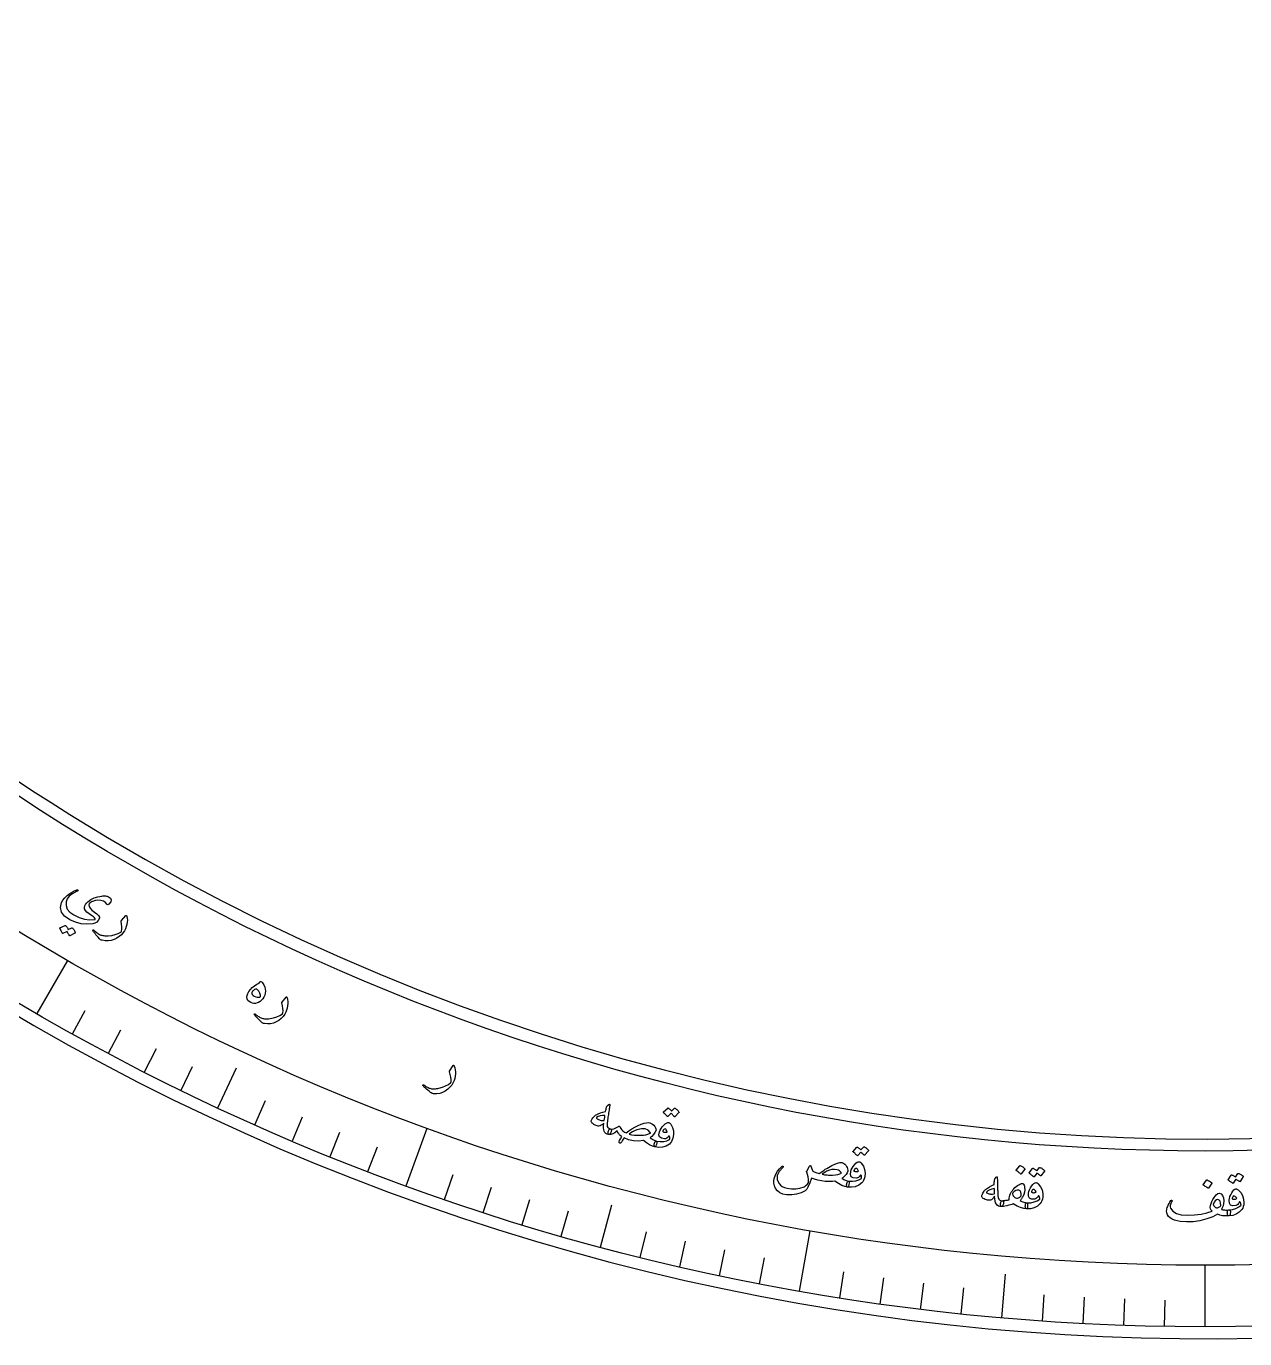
# Model space of a CAD drawing. Header units: millimetres. Extents: x -60 to 60, y -60 to 79.
# Drawn here: x -30.12 to 1.01, y -60 to -26.48 of the extents above; entities that cross this region are included whole.
import ezdxf

# ---------------------------------------------------------------- set-up
doc = ezdxf.new("R2010")
doc.units = ezdxf.units.MM
for name, color, linetype in [('CUT_INNER', 6, 'Continuous'), ('CUT_OUTER', 1, 'Continuous'), ('ENGRAVE', 7, 'Continuous'), ('ENGRAVE_FINE', 8, 'Continuous'), ('TEXT', 5, 'Continuous')]:
    doc.layers.add(name, color=color, linetype=linetype)

msp = doc.modelspace()

# ---------------------------------------------------------------- linework, layer by layer
at = {"layer": 'CUT_INNER'}
msp.add_arc((0.0002, -0.0002), 54.8999, 92.29679, 23.90649, dxfattribs=at)
at = {"layer": 'CUT_OUTER'}
msp.add_arc((-0.0001, -0.0001), 59.9999, 178.596765, 0.149578, dxfattribs=at)
at = {"layer": 'ENGRAVE'}
for points in [[(-29.847, -51.6965), (-29.0616, -50.3362)], [(-25.2278, -54.1011), (-24.7536, -53.0843)], [(-20.4166, -56.094), (-19.8793, -54.6179)], [(-15.4499, -57.66), (-15.1595, -56.5762)], [(-10.3658, -58.7871), (-10.093, -57.2402)], [(0, -59.694), (0, -58.1232)], [(-5.2027, -59.4668), (-5.1049, -58.3491)]]:
    msp.add_lwpolyline(points, dxfattribs=at)
for radius in [59.694, 58.1232, 55.206]:
    msp.add_circle((0, 0), radius, dxfattribs=at)
at = {"layer": 'ENGRAVE_FINE'}
for points in [[(-28.9402, -52.2095), (-28.6139, -51.6208)], [(-28.0246, -52.7067), (-27.7086, -52.1123)], [(-27.1005, -53.1877), (-26.7949, -52.5879)], [(-26.1681, -53.6526), (-25.873, -53.0475)], [(-24.2797, -54.5332), (-24.0059, -53.9182)], [(-23.3243, -54.9486), (-23.0613, -54.3289)], [(-22.3618, -55.3473), (-22.1096, -54.7231)], [(-21.3924, -55.7291), (-21.1512, -55.1007)], [(-19.4345, -56.4418), (-19.2153, -55.8053)], [(-18.4465, -56.7724), (-18.2384, -56.1321)], [(-17.4528, -57.0857), (-17.256, -56.4419)], [(-16.4539, -57.3816), (-16.2683, -56.7344)], [(-14.4413, -57.9208), (-14.2784, -57.2676)], [(-13.4282, -58.164), (-13.2768, -57.5081)], [(-12.4111, -58.3895), (-12.2711, -57.7311)], [(-11.3902, -58.5973), (-11.2617, -57.9364)], [(-9.3382, -58.9591), (-9.2329, -58.2942)], [(-8.3078, -59.1131), (-8.2141, -58.4464)], [(-7.2749, -59.249), (-7.1928, -58.5809)], [(-6.2397, -59.367), (-6.1694, -58.6975)], [(-4.164, -59.5486), (-4.1171, -58.877)], [(-3.1241, -59.6122), (-3.0889, -58.9399)], [(-2.0833, -59.6576), (-2.0598, -58.9848)], [(-1.0418, -59.6849), (-1.0301, -59.0118)]]:
    msp.add_lwpolyline(points, dxfattribs=at)
at = {"layer": 'TEXT'}
for points in [[(-28.0608, -48.9023), (-28.0988, -48.8596), (-28.1508, -48.8288), (-28.2169, -48.8099), (-28.2971, -48.8028), (-28.3535, -48.8076), (-28.4064, -48.8218), (-28.4558, -48.8452), (-28.5018, -48.8779), (-28.5089, -48.8856), (-28.5145, -48.8948), (-28.5185, -48.9053), (-28.5208, -48.9173), (-28.5158, -48.9617), (-28.4907, -49.0076), (-28.4455, -49.055), (-28.3802, -49.1037), (-28.3152, -49.151), (-28.2725, -49.1934), (-28.2523, -49.2308), (-28.2544, -49.2633), (-28.2835, -49.3172), (-28.3212, -49.3585), (-28.3674, -49.3871), (-28.4222, -49.403), (-28.574, -49.4139), (-28.7218, -49.4008), (-28.8655, -49.3638), (-29.0049, -49.3028), (-29.1413, -49.2091), (-29.2223, -49.1039), (-29.2481, -48.9875), (-29.2187, -48.8599), (-29.1856, -48.8), (-29.139, -48.7414), (-29.0789, -48.6839), (-29.0054, -48.6276), (-28.9829, -48.6132), (-28.9606, -48.5996), (-28.9384, -48.587), (-28.9165, -48.5752), (-28.8945, -48.5642), (-28.8724, -48.554), (-28.8502, -48.5446), (-28.8279, -48.5361), (-28.8171, -48.5335), (-28.8094, -48.5344), (-28.8047, -48.5388), (-28.8031, -48.5469), (-28.8044, -48.5549), (-28.8076, -48.5618), (-28.8128, -48.5675), (-28.82, -48.572), (-28.9361, -48.6323), (-29.0226, -48.6975), (-29.0794, -48.7677), (-29.1063, -48.8429), (-29.106, -48.9393), (-29.0731, -49.0267), (-29.0076, -49.1049), (-28.9095, -49.1739), (-28.7712, -49.241), (-28.6364, -49.2835), (-28.5052, -49.3015), (-28.3777, -49.295), (-28.3692, -49.2931), (-28.3641, -49.2893), (-28.3626, -49.2834), (-28.3645, -49.2755), (-28.3787, -49.2547), (-28.4081, -49.2271), (-28.4528, -49.1926), (-28.5127, -49.1511), (-28.572, -49.1062), (-28.6122, -49.0631), (-28.6332, -49.022), (-28.635, -48.9828), (-28.624, -48.9444), (-28.6059, -48.908), (-28.5806, -48.8735), (-28.5483, -48.8411), (-28.472, -48.7847), (-28.3868, -48.7415), (-28.2928, -48.7114), (-28.1898, -48.6943), (-28.1634, -48.6914), (-28.1386, -48.69), (-28.1154, -48.6901), (-28.0938, -48.6916), (-28.0739, -48.6946), (-28.0555, -48.6987), (-28.0389, -48.704), (-28.0239, -48.7106), (-27.9718, -48.7475), (-27.9519, -48.7912), (-27.9642, -48.8417), (-28.0089, -48.8992), (-28.0253, -48.9121), (-28.0394, -48.917), (-28.0513, -48.9137), (-28.0608, -48.9023)], [(-27.5749, -49.1952), (-27.5726, -49.193), (-27.5704, -49.1915), (-27.5684, -49.1906), (-27.5664, -49.1904), (-27.5621, -49.1923), (-27.5581, -49.1969), (-27.5544, -49.2043), (-27.5511, -49.2144), (-27.5422, -49.261), (-27.5397, -49.3106), (-27.5435, -49.3631), (-27.5538, -49.4185), (-27.5695, -49.4756), (-27.5895, -49.5292), (-27.6139, -49.5795), (-27.6427, -49.6264), (-27.691, -49.6823), (-27.7464, -49.7309), (-27.8089, -49.7722), (-27.8785, -49.8061), (-27.9528, -49.8304), (-28.0286, -49.8416), (-28.1059, -49.8396), (-28.1846, -49.8244), (-28.2045, -49.8181), (-28.2228, -49.8091), (-28.2395, -49.7973), (-28.2547, -49.7828), (-28.2876, -49.7455), (-28.317, -49.7115), (-28.3429, -49.6807), (-28.3655, -49.6531), (-28.3846, -49.6289), (-28.4, -49.608), (-28.4119, -49.5905), (-28.4203, -49.5763), (-28.4216, -49.5727), (-28.4222, -49.5694), (-28.422, -49.5666), (-28.4211, -49.5642), (-28.4192, -49.5616), (-28.4169, -49.5594), (-28.4141, -49.5577), (-28.4109, -49.5566), (-28.4074, -49.5563), (-28.4039, -49.5572), (-28.4004, -49.5593), (-28.3968, -49.5627), (-28.3754, -49.5838), (-28.3545, -49.6031), (-28.334, -49.6206), (-28.3139, -49.6362), (-28.294, -49.6501), (-28.2742, -49.6624), (-28.2544, -49.6731), (-28.2347, -49.6822), (-28.2143, -49.6899), (-28.1923, -49.6964), (-28.1688, -49.7017), (-28.1438, -49.7058), (-28.1172, -49.7086), (-28.089, -49.7101), (-28.0592, -49.7101), (-28.0277, -49.7088), (-27.9362, -49.6989), (-27.8518, -49.6797), (-27.7746, -49.651), (-27.7047, -49.613), (-27.6996, -49.6095), (-27.6953, -49.6048), (-27.6916, -49.5986), (-27.6886, -49.5912), (-27.6811, -49.5414), (-27.6798, -49.4822), (-27.6847, -49.4135), (-27.6957, -49.3353), (-27.6956, -49.3308), (-27.695, -49.327), (-27.6938, -49.3241), (-27.6921, -49.3219)], [(-28.955, -49.5032), (-28.9521, -49.5025), (-28.9489, -49.5029), (-28.9454, -49.5045), (-28.9416, -49.5072), (-28.9302, -49.521), (-28.9197, -49.5351), (-28.9099, -49.5494), (-28.9008, -49.564), (-28.8925, -49.5791), (-28.8849, -49.5946), (-28.878, -49.6108), (-28.8718, -49.6275), (-28.8713, -49.6319), (-28.8721, -49.6356), (-28.8743, -49.6388), (-28.8779, -49.6414), (-29.0129, -49.7104), (-29.0157, -49.7107), (-29.0185, -49.7091), (-29.0215, -49.7054), (-29.0245, -49.6998), (-29.0261, -49.6952), (-29.0293, -49.6885), (-29.0338, -49.6796), (-29.0398, -49.6685), (-29.0473, -49.655), (-29.0563, -49.6391), (-29.0668, -49.6208), (-29.0788, -49.5999), (-29.1849, -49.6525), (-29.189, -49.6536), (-29.1927, -49.6523), (-29.1959, -49.6485), (-29.1987, -49.6424), (-29.2012, -49.637), (-29.2052, -49.6288), (-29.2107, -49.6178), (-29.2178, -49.6039), (-29.2265, -49.5871), (-29.2372, -49.5671), (-29.2498, -49.5441), (-29.2642, -49.518), (-29.2652, -49.5145), (-29.265, -49.5117), (-29.2634, -49.5097), (-29.2606, -49.5085), (-29.1264, -49.4454), (-29.1235, -49.4447), (-29.1203, -49.4451), (-29.1168, -49.4467), (-29.1129, -49.4495), (-29.103, -49.4606), (-29.0937, -49.4722), (-29.0852, -49.4842), (-29.0775, -49.4966), (-29.0704, -49.5094), (-29.0639, -49.5223), (-29.0581, -49.5355), (-29.0529, -49.549)], [(-24.1425, -50.8802), (-24.1268, -50.8804), (-24.1116, -50.8861), (-24.0969, -50.8973), (-24.0828, -50.9141), (-24.0521, -50.9654), (-24.0304, -51.0177), (-24.0176, -51.0708), (-24.0137, -51.1247), (-24.018, -51.1771), (-24.0305, -51.2267), (-24.0512, -51.2736), (-24.0802, -51.3178), (-24.1128, -51.3553), (-24.1479, -51.3857), (-24.1856, -51.4091), (-24.2258, -51.4255), (-24.2668, -51.4346), (-24.3068, -51.436), (-24.3457, -51.4298), (-24.3836, -51.4159), (-24.4295, -51.3899), (-24.4619, -51.3583), (-24.4807, -51.3209), (-24.4861, -51.2779), (-24.4797, -51.2318), (-24.4622, -51.1838), (-24.4338, -51.1338), (-24.3944, -51.0818), (-24.3466, -51.0312), (-24.2937, -50.9867), (-24.2357, -50.9484), (-24.1725, -50.9161), (-24.1701, -50.9144), (-24.1672, -50.9108), (-24.1639, -50.9052), (-24.1602, -50.8978), (-24.1558, -50.8899), (-24.1514, -50.8843), (-24.147, -50.8811), (-24.1425, -50.8802)], [(-24.1528, -51.2744), (-24.1426, -51.2695), (-24.137, -51.2596), (-24.1357, -51.2449), (-24.1389, -51.2253), (-24.1561, -51.1704), (-24.1776, -51.1273), (-24.2035, -51.096), (-24.2338, -51.0765), (-24.2505, -51.072), (-24.2686, -51.0735), (-24.2882, -51.081), (-24.3093, -51.0945), (-24.3287, -51.1107), (-24.3434, -51.1261), (-24.3533, -51.1408), (-24.3584, -51.1548), (-24.3595, -51.1844), (-24.3496, -51.2105), (-24.3287, -51.2333), (-24.2969, -51.2527), (-24.2588, -51.2679), (-24.2221, -51.2765), (-24.1867, -51.2787), (-24.1528, -51.2744)], [(-23.4832, -51.2746), (-23.4811, -51.2722), (-23.479, -51.2705), (-23.4771, -51.2695), (-23.4752, -51.2691), (-23.4707, -51.2706), (-23.4664, -51.2749), (-23.4621, -51.282), (-23.4579, -51.2917), (-23.4453, -51.3375), (-23.4387, -51.3867), (-23.4383, -51.4394), (-23.444, -51.4954), (-23.455, -51.5536), (-23.4706, -51.6087), (-23.4908, -51.6608), (-23.5157, -51.7099), (-23.5593, -51.7695), (-23.6105, -51.8225), (-23.6695, -51.8687), (-23.7361, -51.9081), (-23.8082, -51.9384), (-23.8829, -51.9557), (-23.9601, -51.96), (-24.0398, -51.9513), (-24.0601, -51.9466), (-24.079, -51.9391), (-24.0967, -51.9287), (-24.113, -51.9155), (-24.1488, -51.881), (-24.1808, -51.8495), (-24.2092, -51.8209), (-24.234, -51.7952), (-24.2549, -51.7726), (-24.272, -51.7531), (-24.2853, -51.7366), (-24.2948, -51.7232), (-24.2964, -51.7196), (-24.2972, -51.7165), (-24.2973, -51.7136), (-24.2966, -51.7112), (-24.295, -51.7084), (-24.2928, -51.706), (-24.2902, -51.7041), (-24.287, -51.7027), (-24.2836, -51.7021), (-24.28, -51.7028), (-24.2763, -51.7046), (-24.2725, -51.7077), (-24.2495, -51.727), (-24.2271, -51.7445), (-24.2052, -51.7602), (-24.1839, -51.7742), (-24.1629, -51.7865), (-24.1422, -51.7971), (-24.1216, -51.8062), (-24.1012, -51.8136), (-24.0802, -51.8196), (-24.0578, -51.8243), (-24.034, -51.8277), (-24.0087, -51.8298), (-23.982, -51.8304), (-23.9538, -51.8295), (-23.924, -51.8272), (-23.8928, -51.8233), (-23.8023, -51.806), (-23.7198, -51.78), (-23.6452, -51.7451), (-23.5786, -51.7015), (-23.5738, -51.6977), (-23.5699, -51.6926), (-23.5667, -51.6862), (-23.5644, -51.6785), (-23.5609, -51.6283), (-23.5645, -51.5691), (-23.5749, -51.501), (-23.5923, -51.424), (-23.5925, -51.4195), (-23.5922, -51.4157), (-23.5912, -51.4127), (-23.5897, -51.4104)], [(-19.2155, -53.0218), (-19.2136, -53.0192), (-19.2117, -53.0174), (-19.2098, -53.0162), (-19.208, -53.0156), (-19.2034, -53.0168), (-19.1987, -53.0207), (-19.1939, -53.0274), (-19.1889, -53.0368), (-19.1726, -53.0814), (-19.162, -53.1299), (-19.1573, -53.1823), (-19.1584, -53.2387), (-19.1646, -53.2975), (-19.1757, -53.3537), (-19.1916, -53.4073), (-19.2124, -53.4582), (-19.2509, -53.5213), (-19.2977, -53.5782), (-19.3526, -53.6291), (-19.4158, -53.6738), (-19.4852, -53.7099), (-19.5582, -53.7333), (-19.6348, -53.7439), (-19.7149, -53.7417), (-19.7355, -53.7387), (-19.7551, -53.7328), (-19.7735, -53.7239), (-19.7909, -53.712), (-19.8293, -53.6805), (-19.8639, -53.6517), (-19.8945, -53.6255), (-19.9212, -53.602), (-19.944, -53.5812), (-19.9626, -53.5631), (-19.9772, -53.5478), (-19.9877, -53.5352), (-19.9896, -53.5318), (-19.9907, -53.5287), (-19.9911, -53.5259), (-19.9906, -53.5234), (-19.9891, -53.5204), (-19.9872, -53.5179), (-19.9847, -53.5158), (-19.9817, -53.5141), (-19.9783, -53.5133), (-19.9747, -53.5136), (-19.9709, -53.5151), (-19.9668, -53.5179), (-19.9423, -53.5353), (-19.9185, -53.5509), (-19.8954, -53.5648), (-19.873, -53.577), (-19.8512, -53.5875), (-19.8296, -53.5964), (-19.8084, -53.6037), (-19.7874, -53.6095), (-19.766, -53.6138), (-19.7433, -53.6166), (-19.7193, -53.618), (-19.6939, -53.618), (-19.6672, -53.6165), (-19.6392, -53.6133), (-19.6097, -53.6085), (-19.5789, -53.6021), (-19.4901, -53.5775), (-19.41, -53.5448), (-19.3385, -53.5039), (-19.2757, -53.455), (-19.2713, -53.4508), (-19.2678, -53.4454), (-19.2651, -53.4388), (-19.2634, -53.4309), (-19.2641, -53.3806), (-19.2724, -53.322), (-19.2884, -53.255), (-19.312, -53.1796), (-19.3126, -53.1751), (-19.3126, -53.1713), (-19.3119, -53.1682), (-19.3106, -53.1658)], [(-15.2367, -54.0202), (-15.2245, -54.0127), (-15.2167, -54.0136), (-15.2135, -54.0228), (-15.2147, -54.0403), (-15.2164, -54.0506), (-15.2186, -54.0649), (-15.2213, -54.0832), (-15.2244, -54.1056), (-15.2282, -54.1321), (-15.2328, -54.1629), (-15.2381, -54.1981), (-15.2443, -54.2377), (-15.2502, -54.2766), (-15.2556, -54.3114), (-15.2604, -54.3422), (-15.2646, -54.3688), (-15.2681, -54.3913), (-15.271, -54.4095), (-15.2732, -54.4234), (-15.2748, -54.4331), (-15.283, -54.4943), (-15.2839, -54.5433), (-15.2774, -54.5803), (-15.2637, -54.6052), (-15.2522, -54.6166), (-15.2372, -54.6261), (-15.2186, -54.6338), (-15.1964, -54.6396), (-15.1839, -54.6454), (-15.1757, -54.6545), (-15.1716, -54.6671), (-15.1718, -54.6831), (-15.1753, -54.7013), (-15.1809, -54.7193), (-15.1887, -54.7368), (-15.1985, -54.754), (-15.2088, -54.7681), (-15.2187, -54.778), (-15.228, -54.7837), (-15.2369, -54.7851), (-15.2793, -54.7729), (-15.3138, -54.755), (-15.3404, -54.7314), (-15.359, -54.7022), (-15.3708, -54.6637), (-15.3759, -54.616), (-15.3745, -54.559), (-15.3665, -54.4927), (-15.4003, -54.5249), (-15.4321, -54.5487), (-15.4621, -54.5641), (-15.4901, -54.5711), (-15.511, -54.5705), (-15.5345, -54.5658), (-15.5606, -54.5572), (-15.5893, -54.5446), (-15.6187, -54.5285), (-15.6427, -54.5127), (-15.6613, -54.4971), (-15.6745, -54.4817), (-15.6839, -54.4647), (-15.6886, -54.4484), (-15.6887, -54.4328), (-15.6841, -54.4178), (-15.675, -54.4001), (-15.6627, -54.3812), (-15.6471, -54.361), (-15.6284, -54.3396), (-15.6084, -54.3184), (-15.5914, -54.3018), (-15.5774, -54.2897), (-15.5666, -54.2822), (-15.5105, -54.2551), (-15.4511, -54.2315), (-15.3884, -54.2114), (-15.3224, -54.1947), (-15.3158, -54.1632), (-15.3097, -54.136), (-15.3043, -54.1132), (-15.2994, -54.0949), (-15.2942, -54.0798), (-15.2876, -54.0668), (-15.2796, -54.056), (-15.2704, -54.0473)], [(-15.339, -54.2964), (-15.4031, -54.3), (-15.4597, -54.3106), (-15.5087, -54.3284), (-15.5503, -54.3532), (-15.5537, -54.3573), (-15.5549, -54.3615), (-15.5536, -54.366), (-15.5501, -54.3708), (-15.5353, -54.3828), (-15.5186, -54.3935), (-15.5, -54.4029), (-15.4795, -54.411), (-15.4571, -54.4177), (-15.4328, -54.4231), (-15.4066, -54.4272), (-15.3785, -54.43), (-15.374, -54.4299), (-15.369, -54.4288), (-15.3635, -54.4267), (-15.3575, -54.4237), (-15.3548, -54.4102), (-15.3521, -54.396), (-15.3496, -54.3812), (-15.3472, -54.3656), (-15.345, -54.3493), (-15.3429, -54.3324), (-15.3409, -54.3148), (-15.339, -54.2964)], [(-13.5575, -54.1148), (-13.555, -54.1132), (-13.5518, -54.1127), (-13.5481, -54.1132), (-13.5438, -54.1147), (-13.5295, -54.1247), (-13.5159, -54.1351), (-13.5029, -54.146), (-13.4905, -54.1574), (-13.4787, -54.1694), (-13.4674, -54.1822), (-13.4566, -54.1957), (-13.4463, -54.2099), (-13.4447, -54.2139), (-13.4444, -54.2177), (-13.4457, -54.2214), (-13.4484, -54.225), (-13.5565, -54.3295), (-13.559, -54.3306), (-13.5621, -54.3298), (-13.5658, -54.3272), (-13.5702, -54.3226), (-13.5729, -54.3187), (-13.5777, -54.3132), (-13.5843, -54.3059), (-13.5929, -54.297), (-13.6035, -54.2863), (-13.6161, -54.2737), (-13.6309, -54.2591), (-13.6477, -54.2426), (-13.7331, -54.3232), (-13.7367, -54.3254), (-13.7405, -54.3252), (-13.7445, -54.3226), (-13.7488, -54.3175), (-13.7525, -54.3131), (-13.7584, -54.3064), (-13.7666, -54.2974), (-13.7769, -54.2861), (-13.7896, -54.2725), (-13.8049, -54.2565), (-13.8228, -54.2381), (-13.8433, -54.2173), (-13.8452, -54.2142), (-13.8457, -54.2115), (-13.8448, -54.2091), (-13.8425, -54.2071), (-13.7335, -54.1084), (-13.731, -54.1069), (-13.7279, -54.1064), (-13.7241, -54.1069), (-13.7198, -54.1084), (-13.7075, -54.1163), (-13.6958, -54.1247), (-13.6846, -54.1338), (-13.674, -54.1434), (-13.6639, -54.1536), (-13.6544, -54.1641), (-13.6454, -54.1751), (-13.637, -54.1865)], [(-14.8513, -54.8718), (-14.8716, -54.9033), (-14.8881, -54.9301), (-14.9006, -54.952), (-14.9091, -54.9691), (-14.9164, -54.9829), (-14.9244, -54.9932), (-14.9333, -55.0001), (-14.943, -55.0034), (-14.9516, -55.0036), (-14.9593, -55.002), (-14.966, -54.9988), (-14.9719, -54.9938), (-14.9753, -54.9735), (-14.965, -54.9409), (-14.941, -54.8959), (-14.9034, -54.8385), (-14.9255, -54.8241), (-14.9452, -54.8089), (-14.9625, -54.7931), (-14.9774, -54.7766), (-14.9907, -54.7589), (-15.003, -54.7392), (-15.0143, -54.7176), (-15.0246, -54.6941), (-15.0837, -54.7401), (-15.1387, -54.7706), (-15.1898, -54.7856), (-15.2369, -54.7851), (-15.245, -54.7817), (-15.251, -54.7747), (-15.255, -54.7641), (-15.2568, -54.75), (-15.2561, -54.7193), (-15.2509, -54.6924), (-15.2413, -54.6694), (-15.2273, -54.6502), (-15.2189, -54.6428), (-15.211, -54.6386), (-15.2035, -54.6376), (-15.1964, -54.6396), (-15.1575, -54.6477), (-15.1106, -54.6404), (-15.0558, -54.6175), (-14.9931, -54.5792), (-14.9857, -54.5747), (-14.9791, -54.5726), (-14.9731, -54.5729), (-14.9677, -54.5757), (-14.9648, -54.5777), (-14.962, -54.5803), (-14.9594, -54.5835), (-14.957, -54.5874), (-14.9546, -54.5916), (-14.952, -54.5961), (-14.9493, -54.6009), (-14.9464, -54.6059), (-14.9183, -54.6522), (-14.8833, -54.6905), (-14.8412, -54.721), (-14.7922, -54.7435), (-14.7243, -54.6882), (-14.6515, -54.638), (-14.5737, -54.593), (-14.4909, -54.5532), (-14.411, -54.5212), (-14.3397, -54.4986), (-14.277, -54.4853), (-14.2229, -54.4815), (-14.1898, -54.4863), (-14.1571, -54.499), (-14.125, -54.5196), (-14.0934, -54.5481), (-14.0666, -54.5795), (-14.0475, -54.611), (-14.0362, -54.6427), (-14.0327, -54.6746), (-14.0658, -54.734), (-14.1017, -54.7864), (-14.1404, -54.8317), (-14.1819, -54.8701), (-14.1598, -54.8841), (-14.1385, -54.8971), (-14.1177, -54.9092), (-14.0975, -54.9204), (-14.078, -54.9305), (-14.0589, -54.9392), (-14.0404, -54.9466), (-14.0224, -54.9526), (-14.0164, -54.9569), (-14.0132, -54.9658), (-14.0127, -54.9795), (-14.0148, -54.9979), (-14.0238, -55.0435), (-14.0342, -55.0756), (-14.0462, -55.0941), (-14.0598, -55.099), (-14.1271, -55.0808), (-14.1985, -55.0474), (-14.274, -54.9987), (-14.3534, -54.9347), (-14.4849, -54.9521), (-14.6118, -54.9474), (-14.7339, -54.9206), (-14.8513, -54.8718)], [(-13.7042, -54.481), (-13.6935, -54.4855), (-13.6824, -54.4934), (-13.6709, -54.505), (-13.659, -54.5201), (-13.6127, -54.6036), (-13.5876, -54.6909), (-13.5838, -54.782), (-13.6014, -54.8768), (-13.6185, -54.9243), (-13.6393, -54.9651), (-13.6639, -54.9994), (-13.6924, -55.0271), (-13.7751, -55.0784), (-13.864, -55.1075), (-13.9589, -55.1143), (-14.0598, -55.099), (-14.0691, -55.0941), (-14.0758, -55.0849), (-14.0798, -55.0714), (-14.0813, -55.0536), (-14.081, -55.0441), (-14.0801, -55.0345), (-14.0783, -55.0248), (-14.0758, -55.0152), (-14.0728, -55.0058), (-14.0696, -54.9969), (-14.0662, -54.9884), (-14.0625, -54.9805), (-14.0545, -54.9672), (-14.0451, -54.9581), (-14.0344, -54.9533), (-14.0224, -54.9526), (-13.9236, -54.9641), (-13.8346, -54.9613), (-13.7555, -54.9442), (-13.6864, -54.9128), (-13.6835, -54.8892), (-13.6823, -54.8701), (-13.6829, -54.8556), (-13.6853, -54.8456), (-13.6888, -54.8366), (-13.6927, -54.8304), (-13.6968, -54.8268), (-13.7011, -54.8261), (-13.7043, -54.8264), (-13.707, -54.8272), (-13.7092, -54.8286), (-13.7109, -54.8306), (-13.7346, -54.8588), (-13.7601, -54.8788), (-13.7875, -54.8905), (-13.8168, -54.894), (-13.8957, -54.8804), (-13.9436, -54.8459), (-13.9604, -54.7904), (-13.946, -54.7141), (-13.9285, -54.6727), (-13.9042, -54.6312), (-13.8729, -54.5898), (-13.8348, -54.5484), (-13.7971, -54.5141), (-13.7627, -54.4914), (-13.7318, -54.4804), (-13.7042, -54.481)], [(-14.18, -54.7354), (-14.2355, -54.6728), (-14.3107, -54.6402), (-14.4057, -54.6377), (-14.5206, -54.6651), (-14.5803, -54.6873), (-14.6337, -54.7127), (-14.6808, -54.7412), (-14.7217, -54.7729), (-14.6572, -54.789), (-14.5842, -54.7997), (-14.5029, -54.8049), (-14.4133, -54.8046), (-14.3541, -54.7995), (-14.2963, -54.7892), (-14.2398, -54.7738), (-14.1846, -54.7533), (-14.1793, -54.7502), (-14.1767, -54.7462), (-14.1769, -54.7413), (-14.18, -54.7354)], [(-13.802, -54.6433), (-13.8192, -54.6438), (-13.835, -54.6527), (-13.8492, -54.67), (-13.8618, -54.6957), (-13.8628, -54.7), (-13.8633, -54.7031), (-13.8632, -54.705), (-13.8627, -54.7058), (-13.8473, -54.7139), (-13.8313, -54.7203), (-13.8147, -54.7248), (-13.7973, -54.7275), (-13.7816, -54.7281), (-13.7682, -54.7267), (-13.757, -54.7231), (-13.7482, -54.7174), (-13.7599, -54.6867), (-13.7727, -54.6641), (-13.7867, -54.6496), (-13.802, -54.6433)], [(-8.7241, -55.1008), (-8.7217, -55.0991), (-8.7187, -55.0983), (-8.7149, -55.0985), (-8.7105, -55.0996), (-8.6954, -55.1082), (-8.6808, -55.1174), (-8.6669, -55.1272), (-8.6536, -55.1374), (-8.6408, -55.1484), (-8.6284, -55.1601), (-8.6165, -55.1725), (-8.605, -55.1858), (-8.603, -55.1896), (-8.6024, -55.1934), (-8.6033, -55.1972), (-8.6057, -55.201), (-8.7041, -55.3146), (-8.7065, -55.316), (-8.7097, -55.3155), (-8.7136, -55.3131), (-8.7184, -55.309), (-8.7215, -55.3054), (-8.7266, -55.3003), (-8.7339, -55.2937), (-8.7432, -55.2855), (-8.7547, -55.2758), (-8.7685, -55.2643), (-8.7844, -55.2511), (-8.8026, -55.2362), (-8.8806, -55.324), (-8.884, -55.3265), (-8.8878, -55.3266), (-8.892, -55.3244), (-8.8968, -55.3197), (-8.9008, -55.3156), (-8.9073, -55.3095), (-8.9162, -55.3013), (-8.9275, -55.2909), (-8.9414, -55.2785), (-8.958, -55.2639), (-8.9775, -55.2471), (-8.9998, -55.2282), (-9.0019, -55.2253), (-9.0027, -55.2226), (-9.0019, -55.2202), (-8.9998, -55.218), (-8.9, -55.1101), (-8.8976, -55.1084), (-8.8945, -55.1076), (-8.8908, -55.1078), (-8.8864, -55.1089), (-8.8734, -55.1156), (-8.8609, -55.123), (-8.849, -55.131), (-8.8376, -55.1397), (-8.8267, -55.1489), (-8.8163, -55.1586), (-8.8064, -55.1687), (-8.7969, -55.1793)], [(-9.7121, -55.983), (-9.8076, -55.9692), (-9.8976, -55.9501), (-9.9822, -55.9256), (-10.0613, -55.8957), (-10.1046, -56.0199), (-10.1454, -56.115), (-10.1837, -56.1812), (-10.2193, -56.2185), (-10.3264, -56.2755), (-10.4422, -56.3119), (-10.5667, -56.3274), (-10.6997, -56.322), (-10.7909, -56.3038), (-10.8675, -56.2711), (-10.9296, -56.224), (-10.9771, -56.1626), (-11.0088, -56.0946), (-11.0246, -56.0259), (-11.0247, -55.9564), (-11.0092, -55.8861), (-10.9754, -55.8002), (-10.9322, -55.7243), (-10.8797, -55.6582), (-10.8179, -55.6021), (-10.8101, -55.5964), (-10.8033, -55.593), (-10.7973, -55.592), (-10.7922, -55.5934), (-10.7876, -55.5965), (-10.7845, -55.6), (-10.7831, -55.6042), (-10.7832, -55.6088), (-10.7847, -55.6138), (-10.7873, -55.6187), (-10.7909, -55.6237), (-10.7957, -55.6287), (-10.8893, -55.7303), (-10.9368, -55.8311), (-10.938, -55.9311), (-10.8926, -56.0303), (-10.854, -56.076), (-10.8066, -56.1124), (-10.7505, -56.1395), (-10.6857, -56.1573), (-10.5724, -56.1712), (-10.4623, -56.169), (-10.3556, -56.1509), (-10.2524, -56.1169), (-10.222, -56.101), (-10.1943, -56.081), (-10.1693, -56.0569), (-10.147, -56.0286), (-10.1442, -56.0244), (-10.1423, -56.0192), (-10.1413, -56.013), (-10.1411, -56.0058), (-10.1399, -55.9334), (-10.1463, -55.8663), (-10.1602, -55.8044), (-10.1816, -55.7477), (-10.1855, -55.7381), (-10.1872, -55.7296), (-10.1869, -55.7224), (-10.1844, -55.7165), (-10.1085, -55.5905), (-10.1031, -55.584), (-10.098, -55.5796), (-10.0934, -55.5772), (-10.089, -55.577), (-10.0859, -55.5783), (-10.083, -55.581), (-10.0803, -55.5853), (-10.0779, -55.5909), (-10.0357, -55.706), (-10.0234, -55.7163), (-10.0084, -55.7262), (-9.9906, -55.7358), (-9.9701, -55.745), (-9.947, -55.754), (-9.9215, -55.7631), (-9.8935, -55.7721), (-9.863, -55.7811), (-9.826, -55.753), (-9.7882, -55.7257), (-9.7497, -55.6991), (-9.7103, -55.6733), (-9.6701, -55.6483), (-9.6292, -55.624), (-9.5875, -55.6004), (-9.545, -55.5776), (-9.4646, -55.5392), (-9.395, -55.5138), (-9.3362, -55.5014), (-9.288, -55.5021), (-9.2582, -55.5101), (-9.2311, -55.5239), (-9.207, -55.5433), (-9.1856, -55.5684), (-9.1668, -55.5979), (-9.1519, -55.6284), (-9.1406, -55.66), (-9.1332, -55.6927), (-9.1328, -55.6989), (-9.1331, -55.7055), (-9.1341, -55.7123), (-9.1358, -55.7195), (-9.1525, -55.7595), (-9.1795, -55.8016), (-9.2169, -55.8458), (-9.2647, -55.8921), (-9.271, -55.8966), (-9.2767, -55.9003), (-9.2815, -55.9033), (-9.2857, -55.9056), (-9.2618, -55.9185), (-9.2386, -55.9302), (-9.2161, -55.9409), (-9.1942, -55.9505), (-9.173, -55.9589), (-9.1524, -55.9661), (-9.1325, -55.9719), (-9.1132, -55.9765), (-9.1069, -55.9802), (-9.1028, -55.9888), (-9.1011, -56.0024), (-9.1016, -56.0209), (-9.1065, -56.0672), (-9.1141, -56.1001), (-9.1244, -56.1195), (-9.1375, -56.1256), (-9.2101, -56.1134), (-9.2888, -56.0841), (-9.3736, -56.0378), (-9.4644, -55.9744), (-9.5217, -55.9832), (-9.582, -55.9875), (-9.6455, -55.9875), (-9.7121, -55.983)], [(-8.8379, -55.4786), (-8.8269, -55.4821), (-8.8151, -55.4891), (-8.8026, -55.4996), (-8.7894, -55.5135), (-8.7359, -55.5927), (-8.7032, -55.6774), (-8.6914, -55.7678), (-8.7005, -55.8638), (-8.7133, -55.9126), (-8.7305, -55.9551), (-8.752, -55.9915), (-8.7779, -56.0216), (-8.8558, -56.0799), (-8.9417, -56.1167), (-9.0356, -56.132), (-9.1375, -56.1256), (-9.1472, -56.1216), (-9.1546, -56.113), (-9.1599, -56.0999), (-9.1629, -56.0823), (-9.1635, -56.0728), (-9.1634, -56.0631), (-9.1625, -56.0534), (-9.1608, -56.0436), (-9.1586, -56.0339), (-9.1562, -56.0247), (-9.1536, -56.016), (-9.1507, -56.0078), (-9.1438, -55.9938), (-9.1353, -55.984), (-9.1251, -55.9782), (-9.1132, -55.9765), (-9.0137, -55.9792), (-8.9253, -55.9685), (-8.8481, -55.9445), (-8.782, -55.9071), (-8.7812, -55.8834), (-8.7817, -55.8643), (-8.7836, -55.8499), (-8.7868, -55.8401), (-8.7912, -55.8315), (-8.7955, -55.8256), (-8.7999, -55.8225), (-8.8043, -55.8221), (-8.8075, -55.8226), (-8.8101, -55.8237), (-8.8122, -55.8253), (-8.8137, -55.8274), (-8.8348, -55.8576), (-8.8585, -55.8798), (-8.8847, -55.8939), (-8.9135, -55.8999), (-8.9934, -55.8934), (-9.0441, -55.8632), (-9.0657, -55.8094), (-9.0581, -55.7322), (-9.0444, -55.6893), (-9.0238, -55.6459), (-8.9963, -55.6019), (-8.962, -55.5573), (-8.9275, -55.5198), (-8.8953, -55.4941), (-8.8654, -55.4804), (-8.8379, -55.4786)], [(-4.7397, -55.5804), (-4.7375, -55.5785), (-4.7345, -55.5775), (-4.7307, -55.5774), (-4.7262, -55.5782), (-4.6953, -55.5941), (-4.6664, -55.6127), (-4.6396, -55.6341), (-4.615, -55.6583), (-4.6126, -55.6619), (-4.6118, -55.6653), (-4.6124, -55.6686), (-4.6144, -55.6718), (-4.7028, -55.7924), (-4.7059, -55.7952), (-4.7097, -55.7956), (-4.7141, -55.7937), (-4.7192, -55.7893), (-4.7235, -55.7856), (-4.7305, -55.78), (-4.7399, -55.7724), (-4.7519, -55.763), (-4.7667, -55.7516), (-4.7844, -55.7383), (-4.8051, -55.723), (-4.8287, -55.7058), (-4.8318, -55.7031), (-4.8332, -55.7004), (-4.833, -55.6979), (-4.8311, -55.6955)], [(-4.2385, -55.626), (-4.2363, -55.624), (-4.2333, -55.623), (-4.2296, -55.6228), (-4.2251, -55.6236), (-4.2093, -55.631), (-4.1941, -55.639), (-4.1794, -55.6476), (-4.1653, -55.6567), (-4.1517, -55.6666), (-4.1384, -55.6772), (-4.1255, -55.6887), (-4.113, -55.701), (-4.1106, -55.7046), (-4.1098, -55.7084), (-4.1104, -55.7122), (-4.1124, -55.7162), (-4.2013, -55.8374), (-4.2036, -55.839), (-4.2068, -55.8387), (-4.211, -55.8367), (-4.216, -55.833), (-4.2194, -55.8296), (-4.225, -55.8249), (-4.2327, -55.8189), (-4.2427, -55.8116), (-4.2549, -55.8028), (-4.2695, -55.7925), (-4.2865, -55.7806), (-4.3059, -55.7672), (-4.3765, -55.861), (-4.3796, -55.8638), (-4.3834, -55.8643), (-4.3879, -55.8623), (-4.3929, -55.858), (-4.3973, -55.8543), (-4.4043, -55.8487), (-4.4138, -55.8413), (-4.4259, -55.8319), (-4.4407, -55.8206), (-4.4585, -55.8074), (-4.4793, -55.7923), (-4.503, -55.7752), (-4.5054, -55.7725), (-4.5063, -55.7699), (-4.5058, -55.7674), (-4.5039, -55.765), (-4.4131, -55.6494), (-4.4109, -55.6475), (-4.4079, -55.6465), (-4.4041, -55.6463), (-4.3996, -55.6471), (-4.3862, -55.6528), (-4.3731, -55.6591), (-4.3606, -55.6661), (-4.3485, -55.6738), (-4.3369, -55.6822), (-4.3258, -55.691), (-4.3151, -55.7003), (-4.3048, -55.7101)], [(-9.4083, -55.6826), (-9.477, -55.6763), (-9.5427, -55.681), (-9.6055, -55.6968), (-9.6654, -55.7237), (-9.788, -55.8011), (-9.7587, -55.8066), (-9.7284, -55.8111), (-9.697, -55.8148), (-9.6646, -55.8175), (-9.631, -55.8194), (-9.596, -55.8204), (-9.5596, -55.8206), (-9.5218, -55.8199), (-9.4492, -55.8153), (-9.3873, -55.8053), (-9.336, -55.7901), (-9.2954, -55.7696), (-9.3188, -55.736), (-9.3454, -55.7102), (-9.3752, -55.6925), (-9.4083, -55.6826)], [(-8.9209, -55.6489), (-8.9381, -55.6509), (-8.953, -55.6612), (-8.9656, -55.6797), (-8.9759, -55.7064), (-8.9765, -55.7107), (-8.9767, -55.7139), (-8.9765, -55.7158), (-8.9759, -55.7166), (-8.9599, -55.7233), (-8.9434, -55.7282), (-8.9264, -55.7312), (-8.9089, -55.7324), (-8.8932, -55.7316), (-8.8799, -55.729), (-8.8691, -55.7244), (-8.8608, -55.718), (-8.8751, -55.6884), (-8.8899, -55.667), (-8.9052, -55.6539), (-8.9209, -55.6489)], [(-5.3397, -55.8733), (-5.3289, -55.8638), (-5.3211, -55.8632), (-5.3163, -55.8717), (-5.3144, -55.8892), (-5.3143, -55.8996), (-5.3139, -55.9141), (-5.3132, -55.9326), (-5.3123, -55.9551), (-5.3113, -55.9819), (-5.3103, -56.013), (-5.3092, -56.0486), (-5.3082, -56.0887), (-5.3071, -56.128), (-5.3062, -56.1632), (-5.3054, -56.1943), (-5.3048, -56.2213), (-5.3042, -56.2441), (-5.3038, -56.2625), (-5.3035, -56.2766), (-5.3033, -56.2863), (-5.3005, -56.348), (-5.2926, -56.3965), (-5.2796, -56.4317), (-5.2616, -56.4537), (-5.2483, -56.4629), (-5.2318, -56.4696), (-5.2122, -56.4738), (-5.1893, -56.4756), (-5.176, -56.479), (-5.1662, -56.4865), (-5.16, -56.4982), (-5.1573, -56.5139), (-5.1575, -56.5325), (-5.1599, -56.5512), (-5.1643, -56.5698), (-5.1709, -56.5885), (-5.1786, -56.6042), (-5.1865, -56.6157), (-5.1947, -56.623), (-5.2031, -56.626), (-5.2471, -56.6215), (-5.2842, -56.61), (-5.3146, -56.5916), (-5.3381, -56.5662), (-5.3566, -56.5304), (-5.3702, -56.4844), (-5.379, -56.428), (-5.3829, -56.3614), (-5.4104, -56.3991), (-5.4375, -56.4282), (-5.4642, -56.4487), (-5.4905, -56.4606), (-5.5112, -56.4637), (-5.5352, -56.4634), (-5.5624, -56.4596), (-5.5928, -56.4522), (-5.6247, -56.4417), (-5.6511, -56.4304), (-5.6722, -56.4184), (-5.688, -56.4056), (-5.7002, -56.3906), (-5.7077, -56.3754), (-5.7106, -56.36), (-5.7088, -56.3445), (-5.703, -56.3255), (-5.6942, -56.3046), (-5.6826, -56.282), (-5.668, -56.2575), (-5.652, -56.2331), (-5.6383, -56.2137), (-5.6267, -56.1994), (-5.6174, -56.1901), (-5.567, -56.1534), (-5.5128, -56.1195), (-5.4547, -56.0885), (-5.3928, -56.0604), (-5.3919, -56.0281), (-5.3908, -56.0003), (-5.3895, -55.9769), (-5.388, -55.958), (-5.3855, -55.9422), (-5.3814, -55.9283), (-5.3755, -55.9162), (-5.3679, -55.906)], [(0.0299, -55.9466), (0.032, -55.9445), (0.0349, -55.9433), (0.0386, -55.9428), (0.0432, -55.9432), (0.0754, -55.9564), (0.1059, -55.9725), (0.1345, -55.9916), (0.1612, -56.0135), (0.1638, -56.0169), (0.165, -56.0202), (0.1647, -56.0236), (0.1629, -56.0269), (0.085, -56.1546), (0.0821, -56.1577), (0.0783, -56.1584), (0.0737, -56.1569), (0.0683, -56.153), (0.0636, -56.1496), (0.0562, -56.1446), (0.0461, -56.1379), (0.0333, -56.1295), (0.0176, -56.1195), (-0.0012, -56.1077), (-0.0232, -56.0943), (-0.0483, -56.0792), (-0.0516, -56.0766), (-0.0532, -56.0741), (-0.0532, -56.0716), (-0.0516, -56.0691)], [(0.831, -55.781), (0.833, -55.7789), (0.8359, -55.7776), (0.8396, -55.7771), (0.8442, -55.7775), (0.8605, -55.7834), (0.8764, -55.79), (0.8918, -55.7972), (0.9067, -55.805), (0.9212, -55.8136), (0.9353, -55.823), (0.9492, -55.8333), (0.9628, -55.8443), (0.9655, -55.8478), (0.9667, -55.8514), (0.9665, -55.8553), (0.9648, -55.8594), (0.8872, -55.9883), (0.8851, -55.99), (0.8818, -55.99), (0.8776, -55.9884), (0.8722, -55.9851), (0.8685, -55.9821), (0.8626, -55.9779), (0.8543, -55.9727), (0.8437, -55.9663), (0.8307, -55.9586), (0.8152, -55.9497), (0.7972, -55.9394), (0.7767, -55.9278), (0.7149, -56.0276), (0.712, -56.0307), (0.7083, -56.0315), (0.7037, -56.03), (0.6983, -56.0262), (0.6935, -56.0229), (0.6861, -56.0179), (0.676, -56.0113), (0.6631, -56.0031), (0.6473, -55.9932), (0.6283, -55.9817), (0.6063, -55.9685), (0.5811, -55.9537), (0.5785, -55.9512), (0.5773, -55.9487), (0.5776, -55.9462), (0.5794, -55.9436), (0.6593, -55.8202), (0.6613, -55.8181), (0.6642, -55.8168), (0.6679, -55.8163), (0.6725, -55.8167), (0.6864, -55.8211), (0.6999, -55.8262), (0.713, -55.8321), (0.7258, -55.8387), (0.7381, -55.8459), (0.75, -55.8537), (0.7615, -55.862), (0.7726, -55.8708)], [(-5.3909, -56.1634), (-5.4534, -56.1783), (-5.5071, -56.1989), (-5.5522, -56.2251), (-5.5887, -56.257), (-5.5913, -56.2616), (-5.5917, -56.266), (-5.5897, -56.2702), (-5.5853, -56.2742), (-5.5686, -56.2834), (-5.5503, -56.291), (-5.5303, -56.2969), (-5.5087, -56.3012), (-5.4855, -56.3038), (-5.4606, -56.3048), (-5.4341, -56.3042), (-5.4059, -56.3019), (-5.4015, -56.3009), (-5.3968, -56.2989), (-5.3918, -56.2959), (-5.3864, -56.2919), (-5.3861, -56.2782), (-5.386, -56.2637), (-5.3862, -56.2486), (-5.3867, -56.2329), (-5.3874, -56.2165), (-5.3883, -56.1995), (-5.3895, -56.1817), (-5.3909, -56.1634)], [(-4.6746, -56.0339), (-4.6722, -56.0341), (-4.67, -56.0345), (-4.668, -56.0349), (-4.6663, -56.0354), (-4.6647, -56.036), (-4.6631, -56.0367), (-4.6615, -56.0376), (-4.6599, -56.0385), (-4.6429, -56.0551), (-4.63, -56.0767), (-4.6209, -56.1033), (-4.6159, -56.1347), (-4.6147, -56.1979), (-4.6223, -56.2584), (-4.6387, -56.3163), (-4.664, -56.3715), (-4.6712, -56.3844), (-4.6787, -56.3973), (-4.6868, -56.4101), (-4.6952, -56.4228), (-4.7041, -56.4356), (-4.7133, -56.4483), (-4.723, -56.4609), (-4.7332, -56.4735), (-4.7083, -56.4844), (-4.6843, -56.4942), (-4.6609, -56.5031), (-4.6384, -56.5109), (-4.6166, -56.5176), (-4.5955, -56.523), (-4.5751, -56.5272), (-4.5555, -56.5302), (-4.5482, -56.5335), (-4.543, -56.5418), (-4.5398, -56.5552), (-4.5388, -56.5737), (-4.54, -56.6202), (-4.5452, -56.6535), (-4.5544, -56.6737), (-4.5677, -56.6808), (-4.6397, -56.6745), (-4.7201, -56.6514), (-4.8088, -56.6116), (-4.9056, -56.5548), (-4.9409, -56.5678), (-4.9802, -56.5803), (-5.0234, -56.5925), (-5.0707, -56.6043), (-5.1179, -56.6148), (-5.1557, -56.6219), (-5.1841, -56.6256), (-5.2031, -56.626), (-5.2124, -56.6228), (-5.2199, -56.6152), (-5.2258, -56.603), (-5.23, -56.5864), (-5.2313, -56.577), (-5.2318, -56.5677), (-5.2317, -56.5585), (-5.2308, -56.5493), (-5.2293, -56.5401), (-5.2276, -56.531), (-5.2255, -56.522), (-5.2232, -56.5129), (-5.2166, -56.4965), (-5.2087, -56.4847), (-5.1996, -56.4778), (-5.1893, -56.4756), (-5.1649, -56.4734), (-5.1411, -56.4709), (-5.118, -56.468), (-5.0954, -56.4648), (-5.0732, -56.4611), (-5.0512, -56.4571), (-5.0294, -56.4528), (-5.0078, -56.4482), (-5.0076, -56.4104), (-5.0018, -56.3716), (-4.9905, -56.3319), (-4.9737, -56.2912), (-4.9561, -56.2587), (-4.9363, -56.2275), (-4.9142, -56.1975), (-4.8898, -56.1688), (-4.8629, -56.1413), (-4.8333, -56.1152), (-4.801, -56.0902), (-4.7661, -56.0666), (-4.7391, -56.0512), (-4.7149, -56.0406), (-4.6934, -56.0348), (-4.6746, -56.0339)], [(-4.7644, -56.2048), (-4.8037, -56.2037), (-4.8422, -56.2155), (-4.8799, -56.2401), (-4.9169, -56.2776), (-4.9238, -56.2905), (-4.9241, -56.3073), (-4.9179, -56.3281), (-4.905, -56.3528), (-4.8871, -56.3764), (-4.8677, -56.3939), (-4.8466, -56.4052), (-4.824, -56.4103), (-4.7985, -56.4083), (-4.7707, -56.3984), (-4.7405, -56.3804), (-4.708, -56.3544), (-4.7057, -56.2982), (-4.7144, -56.2545), (-4.7339, -56.2234), (-4.7644, -56.2048)], [(-4.3214, -56.0117), (-4.3101, -56.0143), (-4.2978, -56.0203), (-4.2846, -56.0297), (-4.2703, -56.0426), (-4.2105, -56.1172), (-4.1711, -56.199), (-4.152, -56.2881), (-4.1533, -56.3845), (-4.1621, -56.4342), (-4.1758, -56.4779), (-4.1943, -56.5159), (-4.2177, -56.548), (-4.2906, -56.6125), (-4.3733, -56.6561), (-4.4656, -56.6789), (-4.5677, -56.6808), (-4.5777, -56.6775), (-4.5858, -56.6696), (-4.5921, -56.657), (-4.5965, -56.6397), (-4.5979, -56.6302), (-4.5985, -56.6206), (-4.5984, -56.6108), (-4.5976, -56.6009), (-4.5962, -56.5911), (-4.5945, -56.5818), (-4.5926, -56.5729), (-4.5904, -56.5645), (-4.5847, -56.55), (-4.577, -56.5394), (-4.5673, -56.5329), (-4.5555, -56.5302), (-4.4562, -56.5249), (-4.3689, -56.5071), (-4.2939, -56.4769), (-4.2311, -56.4343), (-4.2321, -56.4105), (-4.2342, -56.3916), (-4.2372, -56.3773), (-4.2412, -56.3679), (-4.2463, -56.3596), (-4.2511, -56.3541), (-4.2558, -56.3513), (-4.2602, -56.3513), (-4.2633, -56.3521), (-4.2658, -56.3534), (-4.2677, -56.3552), (-4.269, -56.3574), (-4.2876, -56.3892), (-4.3095, -56.4132), (-4.3345, -56.4294), (-4.3627, -56.4377), (-4.4429, -56.4377), (-4.4959, -56.4117), (-4.5217, -56.3599), (-4.5204, -56.2822), (-4.5102, -56.2384), (-4.4932, -56.1935), (-4.4694, -56.1474), (-4.4388, -56.1002), (-4.4074, -56.06), (-4.3773, -56.0318), (-4.3487, -56.0157), (-4.3214, -56.0117)], [(-4.3904, -56.1882), (-4.4073, -56.1916), (-4.4213, -56.203), (-4.4324, -56.2224), (-4.4406, -56.2499), (-4.4408, -56.2543), (-4.4407, -56.2574), (-4.4404, -56.2593), (-4.4397, -56.26), (-4.4232, -56.2654), (-4.4064, -56.269), (-4.3892, -56.2706), (-4.3716, -56.2704), (-4.356, -56.2684), (-4.343, -56.2646), (-4.3327, -56.2592), (-4.3249, -56.2521), (-4.3416, -56.2238), (-4.3581, -56.2037), (-4.3743, -56.1918), (-4.3904, -56.1882)], [(0.2259, -56.3909), (0.2769, -56.3257), (0.3236, -56.2884), (0.366, -56.279), (0.4043, -56.2976), (0.4422, -56.3444), (0.4653, -56.4032), (0.4734, -56.4742), (0.4666, -56.5572), (0.4636, -56.5726), (0.4597, -56.5885), (0.4547, -56.605), (0.4486, -56.6219), (0.4416, -56.6395), (0.4338, -56.6575), (0.4251, -56.6761), (0.4155, -56.6952), (0.4324, -56.7005), (0.4509, -56.705), (0.4712, -56.7086), (0.4931, -56.7114), (0.5167, -56.713), (0.5423, -56.7134), (0.5698, -56.7125), (0.5991, -56.7103), (0.6063, -56.71), (0.613, -56.711), (0.619, -56.7133), (0.6244, -56.7168), (0.6311, -56.7232), (0.6359, -56.7326), (0.6389, -56.7449), (0.64, -56.7602), (0.638, -56.803), (0.6307, -56.8342), (0.6183, -56.8536), (0.6007, -56.8613), (0.5146, -56.8646), (0.437, -56.8591), (0.3677, -56.8448), (0.3069, -56.8217), (0.2517, -56.8553), (0.1886, -56.8864), (0.1177, -56.9153), (0.0389, -56.9417), (-0.1393, -56.9859), (-0.3121, -57.0109), (-0.4794, -57.0168), (-0.6411, -57.0036), (-0.7192, -56.9882), (-0.7882, -56.9677), (-0.8479, -56.942), (-0.8985, -56.9111), (-0.9385, -56.8746), (-0.9668, -56.8336), (-0.9834, -56.7883), (-0.9884, -56.7384), (-0.9863, -56.7108), (-0.9809, -56.6817), (-0.9722, -56.6511), (-0.9602, -56.6189), (-0.9452, -56.5851), (-0.9274, -56.5496), (-0.9067, -56.5124), (-0.8832, -56.4733), (-0.8789, -56.469), (-0.8747, -56.4659), (-0.8705, -56.4641), (-0.8663, -56.4635), (-0.8602, -56.4641), (-0.8554, -56.4658), (-0.8519, -56.4685), (-0.8496, -56.4722), (-0.8479, -56.4773), (-0.8477, -56.4827), (-0.8489, -56.4882), (-0.8516, -56.494), (-0.88, -56.5484), (-0.8964, -56.5952), (-0.9007, -56.6345), (-0.8929, -56.6662), (-0.8312, -56.7439), (-0.7391, -56.7993), (-0.6166, -56.8322), (-0.4638, -56.8425), (-0.2772, -56.8348), (-0.1087, -56.8153), (0.0415, -56.7843), (0.1734, -56.7418), (0.1481, -56.7159), (0.1329, -56.6836), (0.1277, -56.6447), (0.1327, -56.5992), (0.146, -56.5484), (0.166, -56.4968), (0.1926, -56.4443), (0.2259, -56.3909)], [(0.7834, -56.1727), (0.7949, -56.1742), (0.8077, -56.1791), (0.8218, -56.1873), (0.8372, -56.1988), (0.9034, -56.2676), (0.9502, -56.3455), (0.9773, -56.4326), (0.9847, -56.5287), (0.9804, -56.5789), (0.9708, -56.6238), (0.9558, -56.6633), (0.9355, -56.6974), (0.8687, -56.7682), (0.7904, -56.8192), (0.7004, -56.8502), (0.599, -56.8614), (0.5887, -56.8591), (0.5799, -56.8519), (0.5725, -56.8399), (0.5665, -56.8231), (0.5643, -56.8138), (0.5628, -56.8043), (0.562, -56.7945), (0.562, -56.7845), (0.5624, -56.7747), (0.5632, -56.7652), (0.5644, -56.7562), (0.5658, -56.7476), (0.5702, -56.7327), (0.5769, -56.7215), (0.586, -56.714), (0.5974, -56.7103), (0.6959, -56.696), (0.7811, -56.6704), (0.8531, -56.6334), (0.9118, -56.5853), (0.9086, -56.5618), (0.9048, -56.5431), (0.9005, -56.5292), (0.8957, -56.5201), (0.8899, -56.5124), (0.8845, -56.5073), (0.8797, -56.505), (0.8753, -56.5053), (0.8723, -56.5064), (0.8699, -56.5079), (0.8681, -56.5099), (0.867, -56.5122), (0.8514, -56.5456), (0.8318, -56.5715), (0.8084, -56.5898), (0.781, -56.6007), (0.7012, -56.6079), (0.6461, -56.5869), (0.6156, -56.5376), (0.6098, -56.4602), (0.6161, -56.4156), (0.6289, -56.3693), (0.6485, -56.3213), (0.6746, -56.2715), (0.7022, -56.2286), (0.7296, -56.1978), (0.7567, -56.1792), (0.7834, -56.1727)], [(0.3182, -56.4458), (0.2853, -56.4508), (0.2551, -56.4738), (0.2278, -56.5148), (0.2031, -56.5739), (0.2052, -56.5806), (0.208, -56.5873), (0.2115, -56.594), (0.2158, -56.6007), (0.2206, -56.6072), (0.2257, -56.6136), (0.2312, -56.6198), (0.2369, -56.6257), (0.2481, -56.6358), (0.2597, -56.6441), (0.2717, -56.6508), (0.2841, -56.6557), (0.2968, -56.6581), (0.3114, -56.6568), (0.3279, -56.652), (0.3462, -56.6436), (0.3646, -56.6333), (0.3793, -56.6229), (0.3905, -56.6122), (0.3981, -56.6013), (0.3908, -56.5356), (0.375, -56.4878), (0.3509, -56.4579), (0.3182, -56.4458)], [(0.7308, -56.3547), (0.7142, -56.3596), (0.7013, -56.3723), (0.6921, -56.3926), (0.6864, -56.4207), (0.6866, -56.4251), (0.6869, -56.4282), (0.6875, -56.4301), (0.6882, -56.4307), (0.7051, -56.4346), (0.7222, -56.4366), (0.7395, -56.4367), (0.757, -56.4349), (0.7723, -56.4314), (0.7849, -56.4265), (0.7947, -56.4202), (0.8019, -56.4125), (0.7827, -56.3858), (0.7644, -56.3672), (0.7471, -56.3569), (0.7308, -56.3547)]]:
    msp.add_lwpolyline(points, close=True, dxfattribs=at)

doc.saveas('drawing.dxf')
